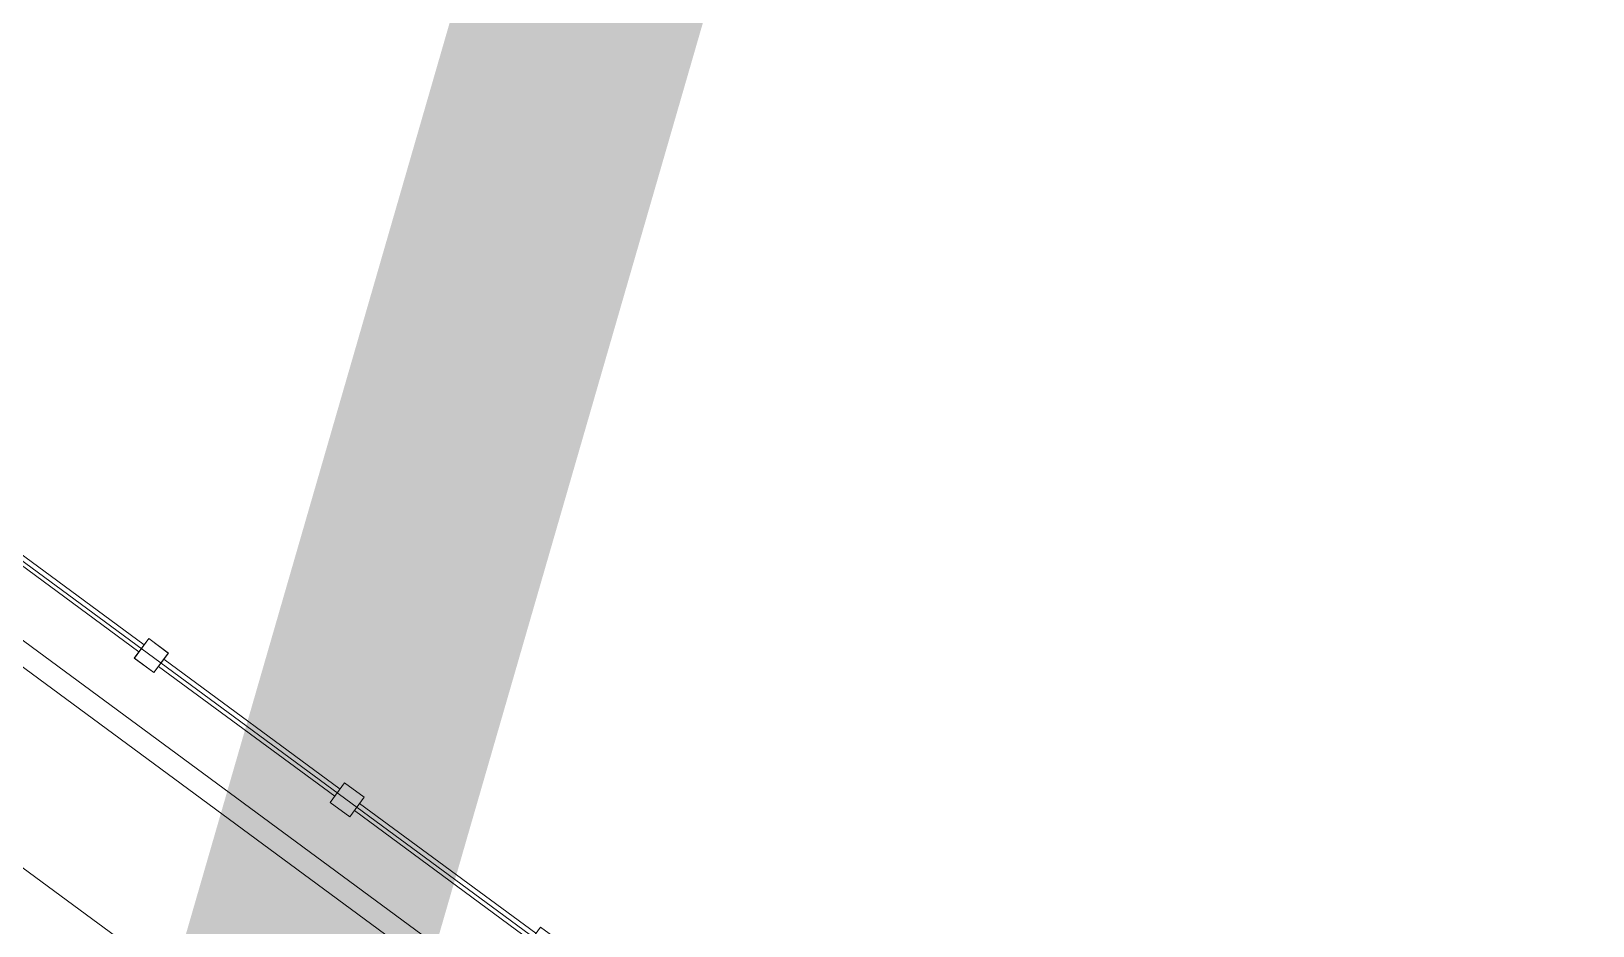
# Model space of a CAD drawing. Header units: metres. Extents: x 432095 to 435012, y 2470938 to 2473256.
# Drawn here: x 433787.46 to 433806.72, y 2471319.31 to 2471330.35 of the extents above; entities that cross this region are included whole.
import ezdxf

# ---------------------------------------------------------------- set-up
doc = ezdxf.new("R2010")
doc.units = ezdxf.units.M
doc.header["$MEASUREMENT"] = 0
doc.linetypes.add('DASHED2', pattern=[0.375, 0.25, -0.125])
doc.layers.add('cong trinh tram 110kv', color=7, linetype='Continuous', lineweight=5)
doc.layers.add('HA_Daydan5', color=1, linetype='Continuous', lineweight=0)

# ---------------------------------------------------------------- blocks, each defined once
blk = doc.blocks.new('HÀNG RÀO')
at = {"layer": 'cong trinh tram 110kv', "linetype": 'Continuous'}
for p, q in [((5102, 259781), (7802, 259781)), ((5102, 259671), (7802, 259671))]:
    blk.add_line(p, q, dxfattribs=at)
for points in [[(4802, 259876), (5102, 259876), (5102, 259576), (4802, 259576)], [(7802, 259876), (8102, 259876), (8102, 259576), (7802, 259576)]]:
    blk.add_lwpolyline(points, close=True, dxfattribs=at)

msp = doc.modelspace()

# ---------------------------------------------------------------- linework, layer by layer
at = {"layer": 'cong trinh tram 110kv'}
for p, q in [((433806.719, 2471308.567), (433765.726, 2471338.773)), ((433806.354, 2471308.503), (433765.781, 2471338.409))]:
    msp.add_line(p, q, dxfattribs=at)
msp.add_lwpolyline([(433806.253, 2471309.891), (433763.986, 2471341.032), (433724.837, 2471287.901)], dxfattribs=at)
msp.add_lwpolyline([(433776.136, 2471328.295), (433798.729, 2471311.647, -0.414214), (433800, 2471303.258), (433780.691, 2471277.053)], format="xyb", dxfattribs=at)
at = {"layer": 'HA_Daydan5', "color": 5, "linetype": 'DASHED2', "ltscale": 40, "const_width": 3}
msp.add_lwpolyline([(433797.872, 2471343.197), (433789.078, 2471312.796)], dxfattribs=at)

# ---------------------------------------------------------------- block references
at = {"layer": 'cong trinh tram 110kv', "xscale": -0.001000000032834317, "yscale": 0.00100000003283925, "zscale": 0.001, "rotation": 323.6153590623919}
for p in [(433638.861, 2471110.614), (433641.277, 2471108.834), (433643.692, 2471107.055)]:
    msp.add_blockref('HÀNG RÀO', p, dxfattribs=at)

doc.saveas('drawing.dxf')
